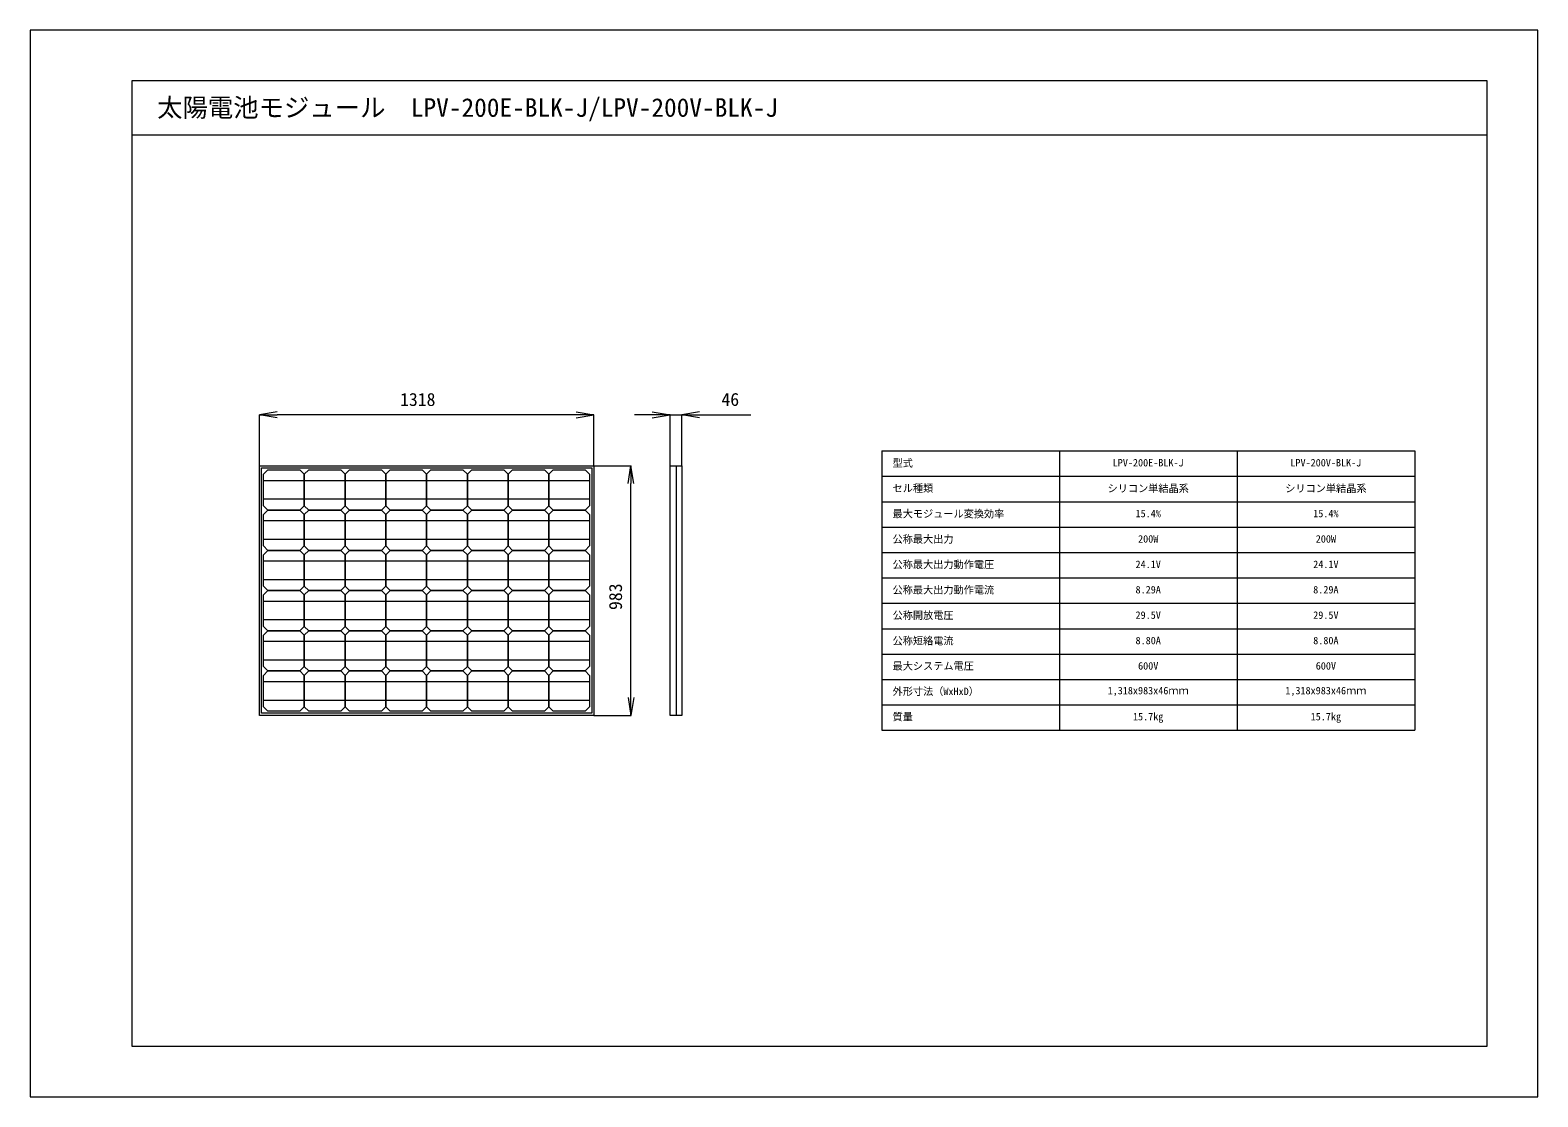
# Model space of a CAD drawing. Units: millimetres, scale not verified. Extents: x -2970 to 2970, y -2100 to 2100.
import ezdxf
from ezdxf.enums import TextEntityAlignment as Align

# ---------------------------------------------------------------- set-up
doc = ezdxf.new("R2010")
doc.units = ezdxf.units.MM
doc.header["$LTSCALE"] = 20
for name, color, linetype, lineweight in [('0-0_0', 7, 'Continuous', 18), ('0-2_用紙枠', 7, 'Continuous', 18), ('0-3_図面枠', 7, 'Continuous', 18)]:
    doc.layers.add(name, color=color, linetype=linetype, lineweight=lineweight)
doc.styles.add('ＭＳ ゴシック', font='')
doc.styles.get('ＭＳ ゴシック').set_extended_font_data('MS Gothic')

msp = doc.modelspace()

# ---------------------------------------------------------------- linework, layer by layer
at = {"layer": '0-0_0'}
for p, q in [((-819, 596.56), (-749, 584.89)), ((-519, 596.74), (-449, 585.07)), ((-2067, 385.01), (-2067, 585.25)), ((-1997, 573.22), (-2067, 584.89)), ((-819, 584.89), (-1997, 584.89)), ((-749, 385.01), (-749, 585.25)), ((-519, 585.07), (-589, 585.07)), ((-449, 385.01), (-449, 585.43)), ((-449, 585.07), (-403, 585.07)), ((-403, 385.01), (-403, 585.43)), ((-333, 573.4), (-403, 585.07)), ((-333, 585.07), (-130.33, 585.07)), ((385, 443.39), (2485, 443.39)), ((385, 443.39), (385, -656.61)), ((1085, 443.39), (1085, -656.61)), ((1785, 443.39), (1785, -656.61)), ((2485, 443.39), (2485, -656.61)), ((-748.88, 384.89), (-602.48, 384.89)), ((-614.51, 314.89), (-602.84, 384.89)), ((-424.74, 384.89), (-424.74, -598.11)), ((-1890.19, 325.86), (-2049.68, 325.86)), ((-1729.5, 325.86), (-1889.18, 325.86)), ((-1568.84, 325.86), (-1728.49, 325.86)), ((-1408.36, 325.86), (-1567.82, 325.86)), ((-1247.65, 325.86), (-1407.35, 325.86)), ((-1087.02, 325.86), (-1246.67, 325.86)), ((-926.48, 325.86), (-1085.99, 325.86)), ((-765.81, 325.86), (-925.32, 325.86)), ((-602.84, -528.11), (-602.84, 314.89)), ((385, 343.39), (2485, 343.39)), ((-1890.19, 252.81), (-2049.68, 252.81)), ((-1729.5, 252.81), (-1889.18, 252.81)), ((-1568.84, 252.81), (-1728.49, 252.81)), ((-1408.36, 252.81), (-1567.82, 252.81)), ((-1247.65, 252.81), (-1407.35, 252.81)), ((-1087.02, 252.81), (-1246.67, 252.81)), ((-926.48, 252.81), (-1085.99, 252.81)), ((-765.81, 252.81), (-925.32, 252.81)), ((385, 243.39), (2485, 243.39)), ((-1890.19, 167.52), (-2049.68, 167.52)), ((-1729.5, 167.52), (-1889.18, 167.52)), ((-1568.84, 167.52), (-1728.49, 167.52)), ((-1408.36, 167.52), (-1567.82, 167.52)), ((-1247.65, 167.52), (-1407.35, 167.52)), ((-1087.02, 167.52), (-1246.67, 167.52)), ((-926.48, 167.52), (-1085.99, 167.52)), ((-765.81, 167.52), (-925.32, 167.52)), ((385, 143.39), (2485, 143.39)), ((-1890.19, 94.5), (-2049.68, 94.5)), ((-1729.5, 94.5), (-1889.18, 94.5)), ((-1568.84, 94.5), (-1728.49, 94.5)), ((-1408.36, 94.5), (-1567.82, 94.5)), ((-1247.65, 94.5), (-1407.35, 94.5)), ((-1087.02, 94.5), (-1246.67, 94.5)), ((-926.48, 94.5), (-1085.99, 94.5)), ((-765.81, 94.5), (-925.32, 94.5)), ((-1890.19, 9.03), (-2049.68, 9.03)), ((-1729.5, 9.03), (-1889.18, 9.03)), ((-1568.84, 9.03), (-1728.49, 9.03)), ((-1408.36, 9.03), (-1567.82, 9.03)), ((-1247.65, 9.03), (-1407.35, 9.03)), ((-1087.02, 9.03), (-1246.67, 9.03)), ((-926.48, 9.03), (-1085.99, 9.03)), ((-765.81, 9.03), (-925.32, 9.03)), ((385, 43.39), (2485, 43.39)), ((385, -56.61), (2485, -56.61)), ((-1890.19, -63.83), (-2049.68, -63.83)), ((-1729.5, -63.83), (-1889.18, -63.83)), ((-1568.84, -63.83), (-1728.49, -63.83)), ((-1408.36, -63.83), (-1567.82, -63.83)), ((-1247.65, -63.83), (-1407.35, -63.83)), ((-1087.02, -63.83), (-1246.67, -63.83)), ((-926.48, -63.83), (-1085.99, -63.83)), ((-765.81, -63.83), (-925.32, -63.83)), ((-1890.19, -149.3), (-2049.68, -149.3)), ((-1729.5, -149.3), (-1889.18, -149.3)), ((-1568.84, -149.3), (-1728.49, -149.3)), ((-1408.36, -149.3), (-1567.82, -149.3)), ((-1247.65, -149.3), (-1407.35, -149.3)), ((-1087.02, -149.3), (-1246.67, -149.3)), ((-926.48, -149.3), (-1085.99, -149.3)), ((-765.81, -149.3), (-925.32, -149.3)), ((385, -156.61), (2485, -156.61)), ((-1890.19, -222.15), (-2049.68, -222.15)), ((-1729.5, -222.15), (-1889.18, -222.15)), ((-1568.84, -222.15), (-1728.49, -222.15)), ((-1408.36, -222.15), (-1567.82, -222.15)), ((-1247.65, -222.15), (-1407.35, -222.15)), ((-1087.02, -222.15), (-1246.67, -222.15)), ((-926.48, -222.15), (-1085.99, -222.15)), ((-765.81, -222.15), (-925.32, -222.15)), ((385, -256.61), (2485, -256.61)), ((-1890.19, -307.61), (-2049.68, -307.61)), ((-1729.5, -307.61), (-1889.18, -307.61)), ((-1568.84, -307.61), (-1728.49, -307.61)), ((-1408.36, -307.61), (-1567.82, -307.61)), ((-1247.65, -307.61), (-1407.35, -307.61)), ((-1087.02, -307.61), (-1246.67, -307.61)), ((-926.48, -307.61), (-1085.99, -307.61)), ((-765.81, -307.61), (-925.32, -307.61)), ((-1890.19, -380.68), (-2049.68, -380.68)), ((-1729.5, -380.68), (-1889.18, -380.68)), ((-1568.84, -380.68), (-1728.49, -380.68)), ((-1408.36, -380.68), (-1567.82, -380.68)), ((-1247.65, -380.68), (-1407.35, -380.68)), ((-1087.02, -380.68), (-1246.67, -380.68)), ((-926.48, -380.68), (-1085.99, -380.68)), ((-765.81, -380.68), (-925.32, -380.68)), ((385, -356.61), (2485, -356.61)), ((-1890.19, -465.97), (-2049.68, -465.97)), ((-1729.5, -465.97), (-1889.18, -465.97)), ((-1568.84, -465.97), (-1728.49, -465.97)), ((-1408.36, -465.97), (-1567.82, -465.97)), ((-1247.65, -465.97), (-1407.35, -465.97)), ((-1087.02, -465.97), (-1246.67, -465.97)), ((-926.48, -465.97), (-1085.99, -465.97)), ((-765.81, -465.97), (-925.32, -465.97)), ((385, -456.61), (2485, -456.61)), ((-591.18, -528.11), (-602.84, -598.11)), ((-1890.19, -539.01), (-2049.68, -539.01)), ((-1729.5, -539.01), (-1889.18, -539.01)), ((-1568.84, -539.01), (-1728.49, -539.01)), ((-1408.36, -539.01), (-1567.82, -539.01)), ((-1247.65, -539.01), (-1407.35, -539.01)), ((-1087.02, -539.01), (-1246.67, -539.01)), ((-926.48, -539.01), (-1085.99, -539.01)), ((-765.81, -539.01), (-925.32, -539.01)), ((385, -556.61), (2485, -556.61)), ((-748.88, -598.11), (-602.48, -598.11)), ((385, -656.61), (2485, -656.61))]:
    msp.add_line(p, q, dxfattribs=at)
for points in [[(-1997, 596.56), (-2067, 584.89), (-1997, 584.89)], [(-333, 596.74), (-403, 585.07), (-333, 585.07)], [(-819, 573.22), (-749, 584.89), (-819, 584.89)], [(-519, 573.4), (-449, 585.07), (-519, 585.07)], [(-591.18, 314.89), (-602.84, 384.89), (-602.84, 314.89)], [(-614.51, -528.11), (-602.84, -598.11), (-602.84, -528.11)]]:
    msp.add_lwpolyline(points, dxfattribs=at)
for points in [[(-2067, -598.11), (-2067, 384.89), (-749, 384.89), (-749, -598.11)], [(-2058.72, 376.71), (-757.34, 376.71), (-757.34, -589.73), (-2058.72, -589.73)], [(-2050.5, 227.27), (-2050.5, 351.39), (-2033.31, 368.53), (-1907.19, 368.53), (-1889.82, 351.39), (-1889.82, 227.27), (-1907.19, 210.23), (-2033.31, 210.23)], [(-1889.82, 227.27), (-1889.82, 351.39), (-1872.64, 368.53), (-1746.52, 368.53), (-1729.36, 351.39), (-1729.36, 227.27), (-1746.52, 210.23), (-1872.64, 210.23)], [(-1729.36, 227.27), (-1729.36, 351.39), (-1711.99, 368.53), (-1586.05, 368.53), (-1568.65, 351.39), (-1568.65, 227.27), (-1586.05, 210.23), (-1711.99, 210.23)], [(-1568.65, 227.27), (-1568.65, 351.39), (-1551.35, 368.53), (-1425.37, 368.53), (-1407.98, 351.39), (-1407.98, 227.27), (-1425.37, 210.23), (-1551.35, 210.23)], [(-1407.98, 227.27), (-1407.98, 351.39), (-1390.82, 368.53), (-1264.69, 368.53), (-1247.52, 351.39), (-1247.52, 227.27), (-1264.69, 210.23), (-1390.82, 210.23)], [(-1247.52, 227.27), (-1247.52, 351.39), (-1230.15, 368.53), (-1104.01, 368.53), (-1086.82, 351.39), (-1086.82, 227.27), (-1104.01, 210.23), (-1230.15, 210.23)], [(-1086.82, 227.27), (-1086.82, 351.39), (-1069.45, 368.53), (-943.57, 368.53), (-926.17, 351.39), (-926.17, 227.27), (-943.57, 210.23), (-1069.45, 210.23)], [(-926.17, 227.27), (-926.17, 351.39), (-908.96, 368.53), (-782.85, 368.53), (-765.68, 351.39), (-765.68, 227.27), (-782.85, 210.23), (-908.96, 210.23)], [(-403, 384.89), (-403, -598.11), (-449, -598.11), (-449, 384.89)], [(-2050.5, 68.97), (-2050.5, 193.07), (-2033.31, 210.23), (-1907.19, 210.23), (-1889.82, 193.07), (-1889.82, 68.97), (-1907.19, 51.74), (-2033.31, 51.74)], [(-1889.82, 68.97), (-1889.82, 193.07), (-1872.64, 210.23), (-1746.52, 210.23), (-1729.36, 193.07), (-1729.36, 68.97), (-1746.52, 51.74), (-1872.64, 51.74)], [(-1729.36, 68.97), (-1729.36, 193.07), (-1711.99, 210.23), (-1586.05, 210.23), (-1568.65, 193.07), (-1568.65, 68.97), (-1586.05, 51.74), (-1711.99, 51.74)], [(-1568.65, 68.97), (-1568.65, 193.07), (-1551.35, 210.23), (-1425.37, 210.23), (-1407.98, 193.07), (-1407.98, 68.97), (-1425.37, 51.74), (-1551.35, 51.74)], [(-1407.98, 68.97), (-1407.98, 193.07), (-1390.82, 210.23), (-1264.69, 210.23), (-1247.52, 193.07), (-1247.52, 68.97), (-1264.69, 51.74), (-1390.82, 51.74)], [(-1247.52, 68.97), (-1247.52, 193.07), (-1230.15, 210.23), (-1104.01, 210.23), (-1086.82, 193.07), (-1086.82, 68.97), (-1104.01, 51.74), (-1230.15, 51.74)], [(-1086.82, 68.97), (-1086.82, 193.07), (-1069.45, 210.23), (-943.57, 210.23), (-926.17, 193.07), (-926.17, 68.97), (-943.57, 51.74), (-1069.45, 51.74)], [(-926.17, 68.97), (-926.17, 193.07), (-908.96, 210.23), (-782.85, 210.23), (-765.68, 193.07), (-765.68, 68.97), (-782.85, 51.74), (-908.96, 51.74)], [(-2050.5, -89.39), (-2050.5, 34.75), (-2033.31, 51.74), (-1907.19, 51.74), (-1889.82, 34.75), (-1889.82, -89.39), (-1907.19, -106.59), (-2033.31, -106.59)], [(-1889.82, -89.39), (-1889.82, 34.75), (-1872.64, 51.74), (-1746.52, 51.74), (-1729.36, 34.75), (-1729.36, -89.39), (-1746.52, -106.59), (-1872.64, -106.59)], [(-1729.36, -89.39), (-1729.36, 34.75), (-1711.99, 51.74), (-1586.05, 51.74), (-1568.65, 34.75), (-1568.65, -89.39), (-1586.05, -106.59), (-1711.99, -106.59)], [(-1568.65, -89.39), (-1568.65, 34.75), (-1551.35, 51.74), (-1425.37, 51.74), (-1407.98, 34.75), (-1407.98, -89.39), (-1425.37, -106.59), (-1551.35, -106.59)], [(-1407.98, -89.39), (-1407.98, 34.75), (-1390.82, 51.74), (-1264.69, 51.74), (-1247.52, 34.75), (-1247.52, -89.39), (-1264.69, -106.59), (-1390.82, -106.59)], [(-1247.52, -89.39), (-1247.52, 34.75), (-1230.15, 51.74), (-1104.01, 51.74), (-1086.82, 34.75), (-1086.82, -89.39), (-1104.01, -106.59), (-1230.15, -106.59)], [(-1086.82, -89.39), (-1086.82, 34.75), (-1069.45, 51.74), (-943.57, 51.74), (-926.17, 34.75), (-926.17, -89.39), (-943.57, -106.59), (-1069.45, -106.59)], [(-926.17, -89.39), (-926.17, 34.75), (-908.96, 51.74), (-782.85, 51.74), (-765.68, 34.75), (-765.68, -89.39), (-782.85, -106.59), (-908.96, -106.59)], [(-2050.5, -247.7), (-2050.5, -123.76), (-2033.31, -106.59), (-1907.19, -106.59), (-1889.82, -123.76), (-1889.82, -247.7), (-1907.19, -264.91), (-2033.31, -264.91)], [(-1889.82, -247.7), (-1889.82, -123.76), (-1872.64, -106.59), (-1746.52, -106.59), (-1729.36, -123.76), (-1729.36, -247.7), (-1746.52, -264.91), (-1872.64, -264.91)], [(-1729.36, -247.7), (-1729.36, -123.76), (-1711.99, -106.59), (-1586.05, -106.59), (-1568.65, -123.76), (-1568.65, -247.7), (-1586.05, -264.91), (-1711.99, -264.91)], [(-1568.65, -247.7), (-1568.65, -123.76), (-1551.35, -106.59), (-1425.37, -106.59), (-1407.98, -123.76), (-1407.98, -247.7), (-1425.37, -264.91), (-1551.35, -264.91)], [(-1407.98, -247.7), (-1407.98, -123.76), (-1390.82, -106.59), (-1264.69, -106.59), (-1247.52, -123.76), (-1247.52, -247.7), (-1264.69, -264.91), (-1390.82, -264.91)], [(-1247.52, -247.7), (-1247.52, -123.76), (-1230.15, -106.59), (-1104.01, -106.59), (-1086.82, -123.76), (-1086.82, -247.7), (-1104.01, -264.91), (-1230.15, -264.91)], [(-1086.82, -247.7), (-1086.82, -123.76), (-1069.45, -106.59), (-943.57, -106.59), (-926.17, -123.76), (-926.17, -247.7), (-943.57, -264.91), (-1069.45, -264.91)], [(-926.17, -247.7), (-926.17, -123.76), (-908.96, -106.59), (-782.85, -106.59), (-765.68, -123.76), (-765.68, -247.7), (-782.85, -264.91), (-908.96, -264.91)], [(-2050.5, -406.01), (-2050.5, -282.1), (-2033.31, -264.91), (-1907.19, -264.91), (-1889.82, -282.1), (-1889.82, -406.01), (-1907.19, -423.21), (-2033.31, -423.21)], [(-1889.82, -406.01), (-1889.82, -282.1), (-1872.64, -264.91), (-1746.52, -264.91), (-1729.36, -282.1), (-1729.36, -406.01), (-1746.52, -423.21), (-1872.64, -423.21)], [(-1729.36, -406.01), (-1729.36, -282.1), (-1711.99, -264.91), (-1586.05, -264.91), (-1568.65, -282.1), (-1568.65, -406.01), (-1586.05, -423.21), (-1711.99, -423.21)], [(-1568.65, -406.01), (-1568.65, -282.1), (-1551.35, -264.91), (-1425.37, -264.91), (-1407.98, -282.1), (-1407.98, -406.01), (-1425.37, -423.21), (-1551.35, -423.21)], [(-1407.98, -406.01), (-1407.98, -282.1), (-1390.82, -264.91), (-1264.69, -264.91), (-1247.52, -282.1), (-1247.52, -406.01), (-1264.69, -423.21), (-1390.82, -423.21)], [(-1247.52, -406.01), (-1247.52, -282.1), (-1230.15, -264.91), (-1104.01, -264.91), (-1086.82, -282.1), (-1086.82, -406.01), (-1104.01, -423.21), (-1230.15, -423.21)], [(-1086.82, -406.01), (-1086.82, -282.1), (-1069.45, -264.91), (-943.57, -264.91), (-926.17, -282.1), (-926.17, -406.01), (-943.57, -423.21), (-1069.45, -423.21)], [(-926.17, -406.01), (-926.17, -282.1), (-908.96, -264.91), (-782.85, -264.91), (-765.68, -282.1), (-765.68, -406.01), (-782.85, -423.21), (-908.96, -423.21)], [(-2050.5, -564.39), (-2050.5, -440.41), (-2033.31, -423.21), (-1907.19, -423.21), (-1889.82, -440.41), (-1889.82, -564.39), (-1907.19, -581.56), (-2033.31, -581.56)], [(-1889.82, -564.39), (-1889.82, -440.41), (-1872.64, -423.21), (-1746.52, -423.21), (-1729.36, -440.41), (-1729.36, -564.39), (-1746.52, -581.56), (-1872.64, -581.56)], [(-1729.36, -564.39), (-1729.36, -440.41), (-1711.99, -423.21), (-1586.05, -423.21), (-1568.65, -440.41), (-1568.65, -564.39), (-1586.05, -581.56), (-1711.99, -581.56)], [(-1568.65, -564.39), (-1568.65, -440.41), (-1551.35, -423.21), (-1425.37, -423.21), (-1407.98, -440.41), (-1407.98, -564.39), (-1425.37, -581.56), (-1551.35, -581.56)], [(-1407.98, -564.39), (-1407.98, -440.41), (-1390.82, -423.21), (-1264.69, -423.21), (-1247.52, -440.41), (-1247.52, -564.39), (-1264.69, -581.56), (-1390.82, -581.56)], [(-1247.52, -564.39), (-1247.52, -440.41), (-1230.15, -423.21), (-1104.01, -423.21), (-1086.82, -440.41), (-1086.82, -564.39), (-1104.01, -581.56), (-1230.15, -581.56)], [(-1086.82, -564.39), (-1086.82, -440.41), (-1069.45, -423.21), (-943.57, -423.21), (-926.17, -440.41), (-926.17, -564.39), (-943.57, -581.56), (-1069.45, -581.56)], [(-926.17, -564.39), (-926.17, -440.41), (-908.96, -423.21), (-782.85, -423.21), (-765.68, -440.41), (-765.68, -564.39), (-782.85, -581.56), (-908.96, -581.56)]]:
    msp.add_lwpolyline(points, close=True, dxfattribs=at)
at = {"layer": '0-2_用紙枠'}
msp.add_lwpolyline([(-2970, -2100), (2970, -2100), (2970, 2100), (-2970, 2100)], close=True, dxfattribs=at)
at = {"layer": '0-3_図面枠'}
msp.add_line((2770, 1686.78), (-2570, 1686.78), dxfattribs=at)
msp.add_lwpolyline([(2770, -1900), (2770, 1900), (-2570, 1900), (-2570, -1900)], close=True, dxfattribs=at)

# ---------------------------------------------------------------- texts
at = {"layer": '0-0_0', "style": 'ＭＳ ゴシック'}
for s, height, p in [('1318', 51.32, (-1512.8, 604.89)), ('46', 51.32, (-246.58, 605.07)), ('  型式', 29.33, (388, 371.91)), ('LPV-200E-BLK-J', 29.33, (1295, 373.39)), ('LPV-200V-BLK-J', 29.33, (1995, 373.39)), ('  セル種類', 29.33, (388, 272.93)), ('シリコン単結晶系', 29.33, (1275, 272.25)), ('シリコン単結晶系', 29.33, (1975, 272.25)), ('  最大モジュール変換効率', 29.33, (388, 172.25)), ('15.4%', 29.33, (1385, 173.39)), ('15.4%', 29.33, (2085, 173.39)), ('  公称最大出力', 29.33, (388, 72.48)), ('200W', 29.33, (1395, 73.39)), ('200W', 29.33, (2095, 73.39)), ('  公称最大出力動作電圧', 29.33, (388, -27.41)), ('24.1V', 29.33, (1385, -26.61)), ('24.1V', 29.33, (2085, -26.61)), ('  公称最大出力動作電流', 29.33, (388, -127.41)), ('8.29A', 29.33, (1385, -126.61)), ('8.29A', 29.33, (2085, -126.61)), ('  公称開放電圧', 29.33, (388, -227.52)), ('29.5V', 29.33, (1385, -226.61)), ('29.5V', 29.33, (2085, -226.61)), ('  公称短絡電流', 29.33, (388, -327.75)), ('8.80A', 29.33, (1385, -326.61)), ('8.80A', 29.33, (2085, -326.61)), ('  最大システム電圧', 29.33, (388, -427.07)), ('600V', 29.33, (1395, -426.61)), ('600V', 29.33, (2095, -426.61)), ('  外形寸法（WxHxD）', 29.33, (388, -526.95)), ('1,318x983x46ｍｍ', 29.33, (1275, -523.88)), ('1,318x983x46ｍｍ', 29.33, (1975, -523.88)), ('  質量', 29.33, (388, -626.95)), ('15.7㎏', 29.33, (1375, -626.27)), ('15.7㎏', 29.33, (2075, -626.27))]:
    msp.add_text(s, height=height, dxfattribs=at).set_placement(p, align=Align.BOTTOM_LEFT)
msp.add_text('983', height=51.32, rotation=90, dxfattribs=at).set_placement((-622.84, -183.17), align=Align.BOTTOM_LEFT)
at = {"layer": '0-3_図面枠', "style": 'ＭＳ ゴシック'}
msp.add_text('太陽電池モジュール\u3000LPV-200E-BLK-J/LPV-200V-BLK-J', height=73.31, dxfattribs=at).set_placement((-2470, 1736.78), align=Align.BOTTOM_LEFT)

doc.saveas('drawing.dxf')
